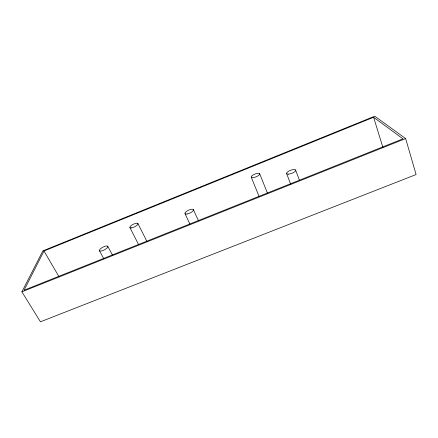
<?xml version="1.0" encoding="UTF-8"?>
<svg xmlns="http://www.w3.org/2000/svg" width="438" height="438" viewBox="0 0 438 438"><rect width="100%" height="100%" fill="white"/><g stroke="black" fill="none" stroke-linecap="round" stroke-linejoin="round"><path stroke-width="0.66" d="M43.986 250.985L24.074 290.213L402.965 138.841L373.598 117.269L43.986 250.985L59.081 276.854M21.9 291.828L42.864 250.875L374.753 116.196L405.637 138.572L416.1 174.543L40.449 321.804L21.9 291.828L405.637 138.572M99.415 250.662L103.899 258.924M107.819 246.386A4.719 1.549 -27.8 0 1 102.005 250.864A4.719 1.549 -27.8 0 1 101.041 248.346A4.719 1.549 -27.8 0 1 107.819 246.386L112.648 255.425M129.911 227.585L138.501 244.399M137.915 223.528L146.993 241.562M185.06 213.739L189.895 224.114M193.322 209.523L198.365 220.511M251.226 177.144L258.962 196.136M259.674 173.738A4.555 1.5 -22.2 0 1 253.816 177.521A4.555 1.5 -22.2 0 1 252.868 175.096A4.555 1.5 -22.2 0 1 259.674 173.738L267.651 193.662M286.644 173.629L290.728 184.321M295.606 170.026L299.389 180.133M373.598 117.269L382.949 147.595M288.565 174.138A4.834 1.653 -20.9 0 0 295.672 170.464A4.834 1.653 -20.9 0 0 289.162 170.908A4.834 1.653 -20.9 0 0 288.565 174.138M187.125 213.985A4.665 1.593 -24.8 0 0 193.492 209.906A4.665 1.593 -24.8 0 0 186.988 211.034A4.665 1.593 -24.8 0 0 187.125 213.985M131.619 227.88A4.489 1.44 -26.5 0 0 137.97 223.917A4.489 1.44 -26.5 0 0 132.161 224.897A4.489 1.44 -26.5 0 0 131.619 227.88"/></g></svg>
